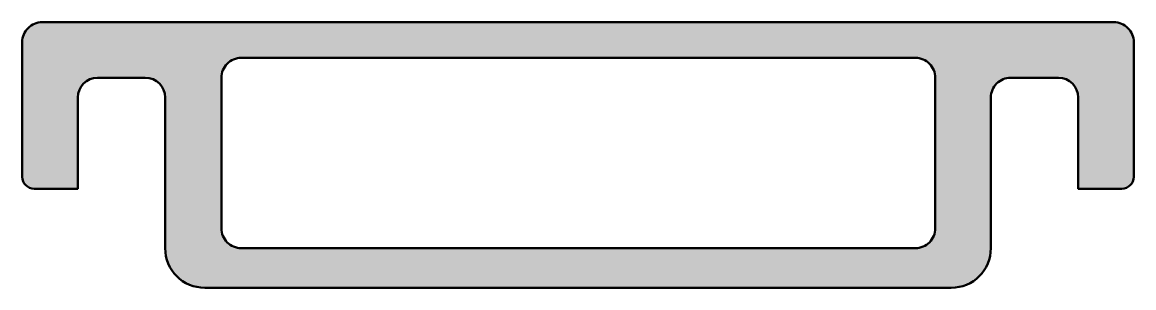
# Model space of a CAD drawing. Extents: x -14 to 14, y 0 to 6.7.
import ezdxf

# ---------------------------------------------------------------- set-up
doc = ezdxf.new("R2010")
doc.units = 0
doc.layers.add('0S-Alu contour', color=7, linetype='Continuous', lineweight=50)
doc.layers.add('0S-Alu hatch', color=252, linetype='Continuous', lineweight=25)

# ---------------------------------------------------------------- blocks, each defined once
blk = doc.blocks.new('189660__7BBC3D8D_83CA_4B6C_BAEF_0CDEC2D1601C_')
at = {"layer": '0S-Alu hatch'}
h = blk.add_hatch(color=256, dxfattribs=at)
edge = h.paths.add_edge_path()
edge.add_line((13.50000152587891, 6.69999694824219), (-13.49999465942383, 6.699996948242194))
edge.add_arc((-13.50025529747827, 6.200257586296631), 0.499739429913184, 89.97011750467668, 180.0298824953401)
edge.add_line((-13.99999465942384, 6.199996948242145), (-13.99999465942383, 2.800003051757808))
edge.add_arc((-13.69998982039046, 2.800004838986378), 0.3000048390386903, 180.0003413301189, 269.9989301192588)
edge.add_line((-13.69999542236328, 2.499999999999991), (-12.59999694824219, 2.5))
edge.add_line((-12.59999694824219, 2.5), (-12.59999694824219, 4.800003051757815))
edge.add_ellipse((-12.09999295041036, 4.799999053925986), major_axis=(-0.5000039978478082, 0), ratio=1, start_angle=270.0004581141187, end_angle=359.9995418853959, ccw=False)
edge.add_line((-12.09999694824219, 5.300003051757812), (-10.89999618530273, 5.300003051757812))
edge.add_ellipse((-10.90000018313456, 4.799999053925986), major_axis=(-0.5000039978478091, 0), ratio=1, start_angle=180.0004581146042, end_angle=269.9995418858809, ccw=False)
edge.add_line((-10.39999618530273, 4.800003051762049), (-10.39999618530273, 1.000000000000002))
edge.add_arc((-9.399988211989536, 1.000007973313191), 1.000007973344978, 180.0004568351232, 269.9995431664474)
edge.add_line((-9.399996185302735, -2e-16), (9.400003051757812, -4e-16))
edge.add_arc((9.399979672742273, 1.00002337901554), 1.000023379288823, 270.0013394876034, 359.9986605126789)
edge.add_line((10.40000305175781, 1.000000000004927), (10.40000305175781, 4.800003051757812))
edge.add_ellipse((10.89999928944831, 4.800006814067313), major_axis=(-0.4999962377046512, 0), ratio=1, start_angle=-90.00043113215543, end_angle=0.00043113286710649845, ccw=False)
edge.add_line((10.90000305175781, 5.300003051757809), (12.1, 5.300003051757812))
edge.add_ellipse((12.09999367947275, 4.799996731230561), major_axis=(-0.5000063205671994, 0), ratio=1, start_angle=180.0007242703297, end_angle=269.9992757300839, ccw=False)
edge.add_line((12.6, 4.800003051761422), (12.6, 2.5))
edge.add_line((12.6, 2.5), (13.69999847412109, 2.5))
edge.add_arc((13.69999476843888, 2.800006757440025), 0.3000067574629114, 270.0007077172291, 359.999292282413)
edge.add_line((14.0000015258789, 2.800003051755936), (14.00000152587891, 6.199996948242187))
edge.add_arc((13.50026313448981, 6.20025855685309), 0.4997384598639875, 359.9700061708672, 450.029993829127)
edge = h.paths.add_edge_path()
edge.add_line((-8.982996368408196, 1.499999999999997), (-8.982996368408212, 5.299995422363315))
edge.add_ellipse((-8.483254988996768, 5.30025404295184), major_axis=(-0.4997414463306624, 0), ratio=1, start_angle=-90.02965107054922, end_angle=0.029651070532111135, ccw=False)
edge.add_line((-8.482996368408198, 5.799995422363285), (8.50000152587891, 5.799995422363281))
edge.add_ellipse((8.500263134489813, 5.300257030974186), major_axis=(-0.4997384598639822, 0), ratio=1, start_angle=179.9700061708674, end_angle=270.02999382912765, ccw=False)
edge.add_line((9.000001525878908, 5.299995422363281), (9.000001525878904, 1.500000000000072))
edge.add_ellipse((8.500267168131863, 1.499734357747041), major_axis=(-0.499734428350353, 0), ratio=1, start_angle=89.9695434618705, end_angle=180.0304565381378, ccw=False)
edge.add_line((8.500001525878904, 1), (-8.482996368408196, 0.9999999999999984))
edge.add_ellipse((-8.483259022584404, 1.49973734582379), major_axis=(-0.4997374148472625, 0), ratio=1, start_angle=-0.03011376777027408, end_angle=90.03011376777869, ccw=False)
at = {"layer": '0S-Alu contour', "color": 7}
for points in [[(13.50000152587891, 6.69999694824219), (-13.49999465942383, 6.699996948242194)], [(-13.99999465942384, 6.199996948242145), (-13.99999465942383, 2.800003051757808)], [(14.0000015258789, 2.800003051755936), (14.00000152587891, 6.199996948242187)], [(-8.482996368408198, 5.799995422363285), (8.50000152587891, 5.799995422363281)], [(-12.09999694824219, 5.300003051757812), (-10.89999618530273, 5.300003051757812)], [(-8.982996368408196, 1.499999999999997), (-8.982996368408212, 5.299995422363315)], [(9.000001525878908, 5.299995422363281), (9.000001525878904, 1.500000000000072)], [(10.90000305175781, 5.300003051757809), (12.1, 5.300003051757812)], [(-13.69999542236328, 2.499999999999991), (-12.59999694824219, 2.5), (-12.59999694824219, 4.800003051757815)], [(-10.39999618530273, 4.800003051762049), (-10.39999618530273, 1.000000000000002)], [(10.40000305175781, 1.000000000004927), (10.40000305175781, 4.800003051757812)], [(12.6, 4.800003051761422), (12.6, 2.5), (13.69999847412109, 2.5)], [(8.500001525878904, 1), (-8.482996368408196, 0.9999999999999984)], [(-9.399996185302735, -2e-16), (9.400003051757812, -4e-16)]]:
    blk.add_lwpolyline(points, dxfattribs=at)
for centre, radius, start, end in [((-13.50025529747827, 6.200257586296631), 0.499739429913184, 89.97011750467668, 180.0298824953401), ((13.50026313448981, 6.20025855685309), 0.4997384598639875, 359.9700061708672, 90.02999382912706), ((-13.69998982039046, 2.800004838986378), 0.3000048390386903, 180.0003413301189, 269.9989301192588), ((13.69999476843888, 2.800006757440025), 0.3000067574629114, 270.0007077172291, 359.999292282413), ((-9.399988211989536, 1.000007973313191), 1.000007973344978, 180.0004568351232, 269.9995431664474), ((9.399979672742273, 1.00002337901554), 1.000023379288823, 270.0013394876034, 359.9986605126789)]:
    blk.add_arc(centre, radius, start, end, dxfattribs=at)
at = {"layer": '0S-Alu contour', "color": 7, "extrusion": (0, 0, -1)}
for centre, radius, start, end in [((8.483254988996768, 5.30025404295184), 0.4997414463306624, 359.9703489294679, 90.02965107054924), ((-8.500263134489813, 5.300257030974186), 0.4997384598639822, 89.97000617087234, 180.0299938291327), ((12.09999295041036, 4.799999053925986), 0.5000039978478082, 0.0004581146041233, 89.99954188588131), ((10.90000018313456, 4.799999053925986), 0.5000039978478091, 90.0004581141191, 179.9995418853958), ((-10.89999928944831, 4.800006814067313), 0.4999962377046512, 359.9995688671329, 90.0004311321555), ((-12.09999367947275, 4.799996731230561), 0.5000063205671994, 90.00072426991608, 179.9992757296703), ((8.483259022584404, 1.49973734582379), 0.4997374148472625, 269.9698862322213, 0.0301137677703092), ((-8.500267168131863, 1.499734357747041), 0.499734428350353, 179.9695434618622, 270.0304565381295)]:
    blk.add_arc(centre, radius, start, end, dxfattribs=at)
blk = doc.blocks.new('189660__5F792636_5C19_4B8E_8672_FEE5A09FCD0A_')
at = {"layer": '0S-Alu contour', "color": 7}
blk.add_blockref('189660__7BBC3D8D_83CA_4B6C_BAEF_0CDEC2D1601C_', (0, 0), dxfattribs=at)

msp = doc.modelspace()

# ---------------------------------------------------------------- block references
at = {"layer": '0S-Alu contour', "color": 7}
msp.add_blockref('189660__5F792636_5C19_4B8E_8672_FEE5A09FCD0A_', (0, 0), dxfattribs=at)

doc.saveas('drawing.dxf')
